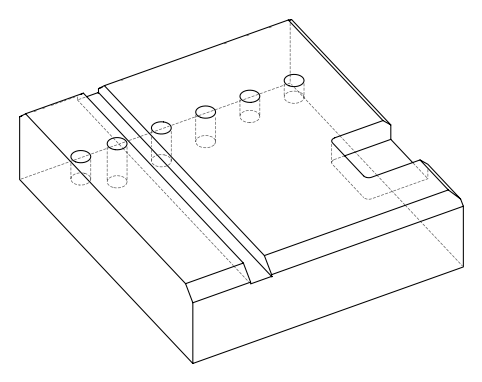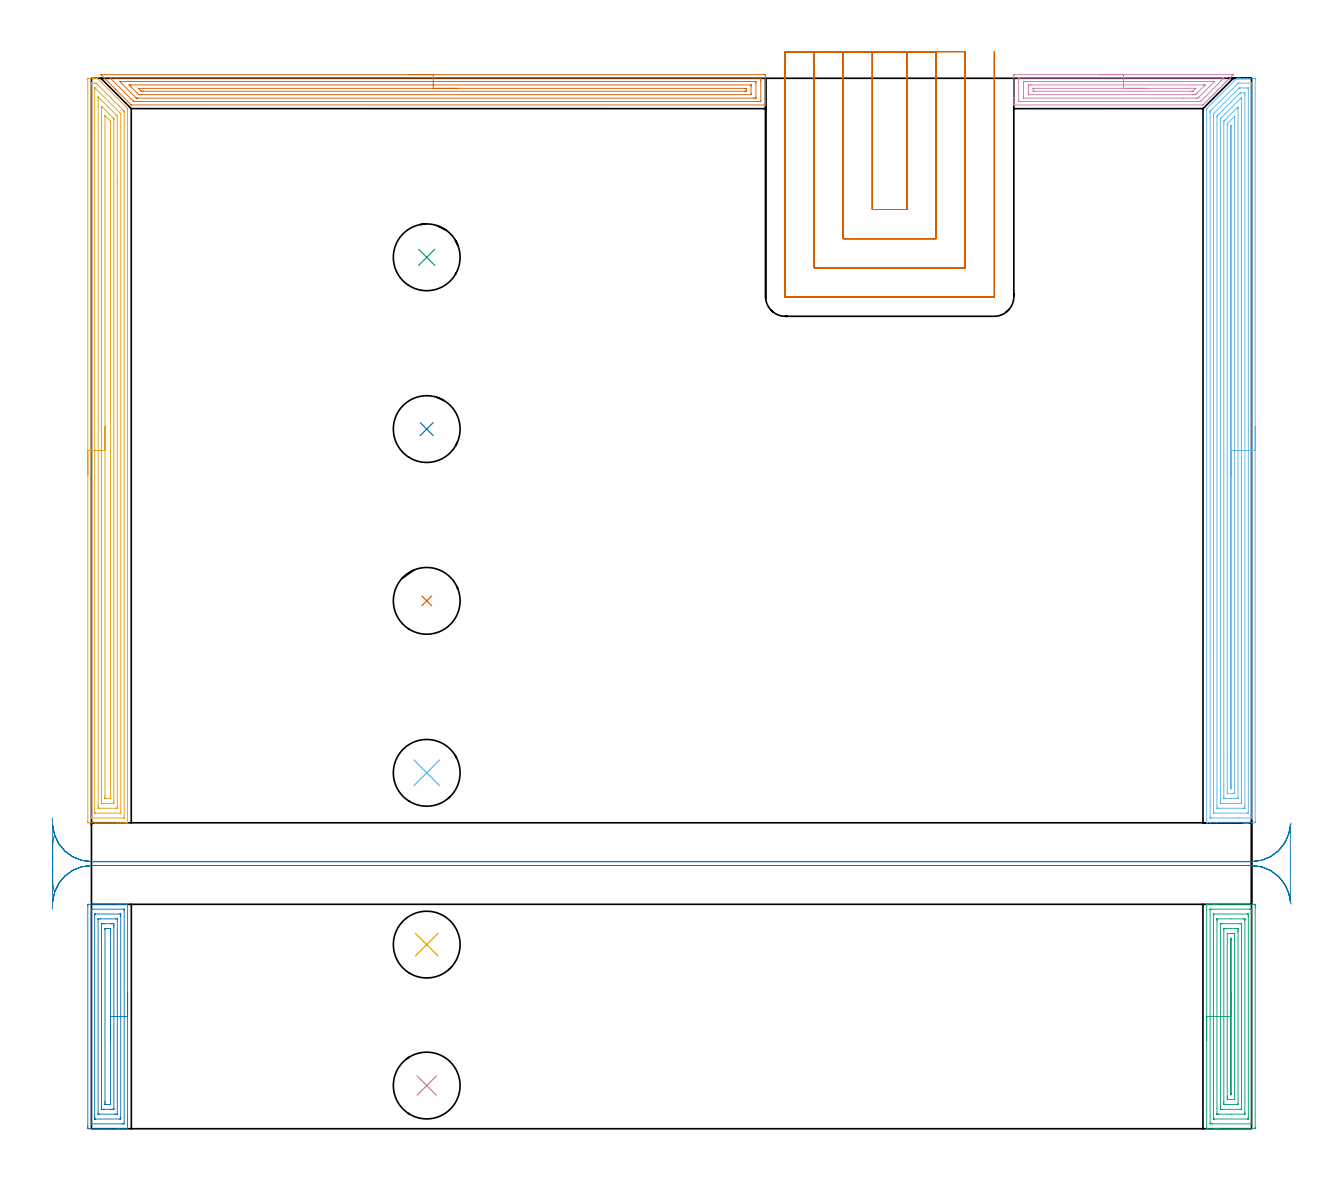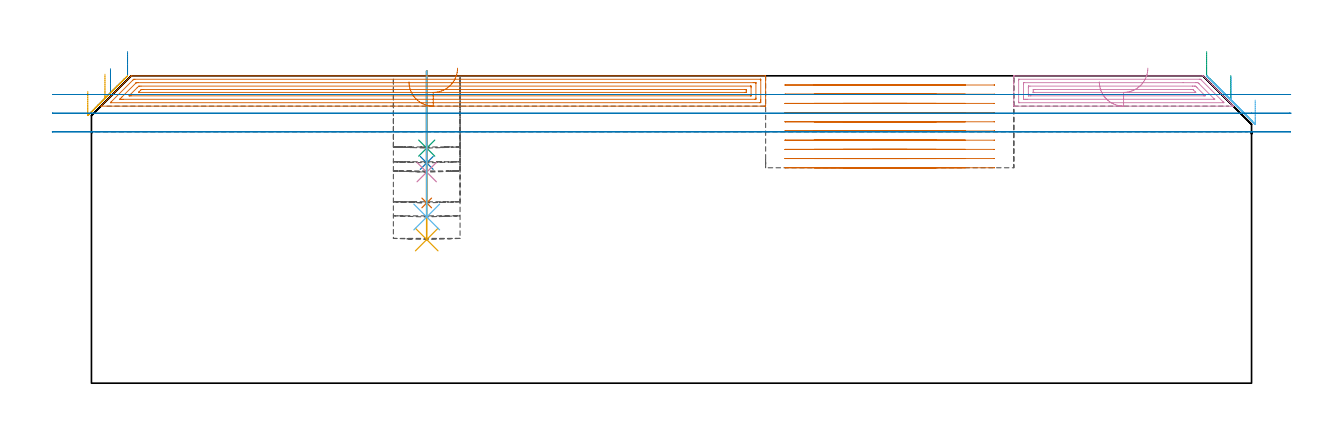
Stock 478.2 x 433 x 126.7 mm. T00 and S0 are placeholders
(PLAN: 14 operations, 3 tool changes, 91.5 min)
(1 INDEXABLE_INSERT_DRILL_BLIND_HOLE_FROM_SOLID | STEP1POCKET | NXT0302_026 | 0.22 min | 30893 mm3)
(2 INDEXABLE_INSERT_DRILL_BLIND_HOLE_FROM_SOLID_1 | STEP1POCKET_1 | NXT0302_026 | 0.15 min | 21109 mm3)
(3 INDEXABLE_INSERT_DRILL_BLIND_HOLE_FROM_SOLID_2 | STEP1POCKET_2 | NXT0302_026 | 0.13 min | 17485 mm3)
(4 INDEXABLE_INSERT_DRILL_BLIND_HOLE_FROM_SOLID_3 | STEP1POCKET_3 | NXT0302_026 | 0.17 min | 23363 mm3)
(5 INDEXABLE_INSERT_DRILL_BLIND_HOLE_FROM_SOLID_4 | STEP1POCKET_4 | NXT0302_026 | 0.28 min | 39855 mm3)
(6 INDEXABLE_INSERT_DRILL_BLIND_HOLE_FROM_SOLID_5 | STEP1POCKET_5 | NXT0302_026 | 0.24 min | 34340 mm3)
(7 AREA_MILL | FG_CHAMFER_SURFACE | UGT0205_001 | 10.94 min | 22203 mm3)
(8 AREA_MILL_1 | FG_CHAMFER_SURFACE_1 | UGT0205_001 | 4.76 min | 13425 mm3)
(9 AREA_MILL_2 | FG_CHAMFER_SURFACE_2 | UGT0205_001 | 6.12 min | 20085 mm3)
(10 AREA_MILL_3 | FG_CHAMFER_SURFACE_3 | UGT0205_001 | 3.6 min | 8017 mm3)
(11 AREA_MILL_4 | FG_CHAMFER_SURFACE_4 | UGT0205_001 | 14.83 min | 41362 mm3)
(12 AREA_MILL_5 | FG_CHAMFER_SURFACE_5 | UGT0205_001 | 19.58 min | 61873 mm3)
(13 MILL_SLOT | SLOT_PARTIAL_RECTANGULAR | NXT0201_012 | Follow Part, ap 4, ae 75% | 23.89 min | 378283 mm3)
(14 MILL_RECTANGULAR_SLOT | SLOT_RECTANGULAR | UGT0201_004 | Follow Part, ap 8, ae 75% | 6.59 min | 366016 mm3)
(TOOL NXT0302_026 | Index. Insert Drill 27.5mm [880-D2750L32-03] | D27.5 PA176 FL83 Z2)
(TOOL UGT0205_001 | Chamfer Mill 20 x 3 x 45 deg. | D20 FL50 Z2)
(TOOL NXT0201_012 | ENDMILL 16mm [2P460-1600-NA 1630] | D16 FL38 Z6)
(TOOL UGT0201_004 | End Mill 32 mm | D32 FL53 Z6)
(OP 1 INDEXABLE_INSERT_DRILL_BLIND_HOLE_FROM_SOLID)
G17 G21 G94 G90
T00 M6
G54
G17 G0 G90 X138.2 Y217.6 S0 M3
G43 Z136.7 H1
G94 G81 G98 Z74.3 F250. R128.7
G80
M5
M2
(OP 2 INDEXABLE_INSERT_DRILL_BLIND_HOLE_FROM_SOLID_1)
G17 G21 G94 G90
T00 M6
G54
G17 G0 G90 X138.2 Y288.4 S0 M3
G43 Z136.7 H1
G94 G81 G98 Z90.8 F250. R128.7
G80
M5
M2
(OP 3 INDEXABLE_INSERT_DRILL_BLIND_HOLE_FROM_SOLID_2)
G17 G21 G94 G90
T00 M6
G54
G17 G0 G90 X138.2 Y359.2 S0 M3
G43 Z136.7 H1
G94 G81 G98 Z96.9 F250. R128.7
G80
M5
M2
(OP 4 INDEXABLE_INSERT_DRILL_BLIND_HOLE_FROM_SOLID_3)
G17 G21 G94 G90
T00 M6
G54
G17 G0 G90 X138.2 Y17.8 S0 M3
G43 Z136.7 H1
G94 G81 G98 Z87. F250. R128.7
G80
M5
M2
(OP 5 INDEXABLE_INSERT_DRILL_BLIND_HOLE_FROM_SOLID_4)
G17 G21 G94 G90
T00 M6
G54
G17 G0 G90 X138.2 Y75.9 S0 M3
G43 Z136.7 H1
G94 G81 G98 Z59.2 F250. R128.7
G80
M5
M2
(OP 6 INDEXABLE_INSERT_DRILL_BLIND_HOLE_FROM_SOLID_5)
G17 G21 G94 G90
T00 M6
G54
G17 G0 G90 X138.2 Y146.7 S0 M3
G43 Z136.7 H1
G94 G81 G98 Z68.5 F250. R128.7
G80
M5
M2
(OP 7 AREA_MILL)
G17 G21 G94 G90
T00 M6
G54
G17 G0 G90 X130.9 Y434.5 S1061 M3
G43 Z136.7 H0
Z124.2
G94 G1 X130.938 Z123.328 F250.
X131.052 Z122.464
X131.241 Z121.612
X131.503 Z120.78
X131.837 Z119.974
X132.24 Z119.2
X132.709 Z118.464
X133.24 Z117.772
X133.829 Z117.129
X134.472 Z116.54
X135.164 Z116.008
X135.9 Z115.54
X136.674 Z115.137
X137.48 Z114.803
X138.312 Z114.541
X139.164 Z114.352
X140.028 Z114.238
X140.9 Z114.2
X277.27
X277.664 Y434.496 Z114.202
X277.89 Y434.492 Z114.206
X277.9 Y434.262 Z114.435
Y425.153 Z123.542
Y423.746 Z124.95
Y423.383 Z125.312
Y422.658 Z126.041
Y422.409 Z126.291
Y422.023 Z126.668
X277.892 Y422.003 Z126.688
X277.717 Y422. Z126.7
X16.602
X16.405 Y422.004 Z126.689
X16.374 Y422.029 Z126.666
X16.239 Y422.159 Z126.537
X9.817 Y428.583 Z120.116
X4.083 Y434.317 Z114.382
X3.962 Y434.444 Z114.255
X3.918 Y434.494 Z114.205
X4.055 Y434.499 Z114.201
X4.083 Y434.5 Z114.2
X140.9
Y433.086 Z115.614
X275.513 Y433.085 Z115.615
X275.888 Y433.079 Z115.621
X275.892 Y432.958 Z115.742
X275.898 Y432.704 Z115.996
X275.9 Y432.232 Z116.468
Y431.817 Z116.883
X275.899 Y423.855 Z124.845
X275.892 Y423.44 Z125.26
X275.889 Y423.42 Z125.28
X275.884 Y423.418 Z125.282
X275.859 Y423.416 Z125.284
X275.805 Y423.415 Z125.285
X275.697 Y423.414 Z125.286
X17.912 Y423.415 Z125.285
X17.483 Y423.421 Z125.279
X17.427 Y423.435 Z125.265
X17.34 Y423.517 Z125.183
X17.21 Y423.643 Z125.057
X17.05 Y423.8 Z124.9
X8.107 Y432.744 Z115.956
X7.89 Y432.967 Z115.733
X7.802 Y433.059 Z115.641
X7.79 Y433.08 Z115.62
X7.824 Y433.081 Z115.619
X7.918 Y433.084 Z115.616
X8.107 Y433.086 Z115.614
X8.138
X140.9
Y431.672 Z117.028
X273.365 Y431.671 Z117.029
X273.693 Y431.669 Z117.031
X273.802 Y431.668 Z117.032
X273.88 Y431.665 Z117.035
X273.89 Y431.552 Z117.148
X273.896 Y431.347 Z117.353
X273.899 Y431.143 Z117.557
Y425.153 Z123.547
X273.898 Y424.95 Z123.75
X273.893 Y424.88 Z123.82
X273.888 Y424.835 Z123.865
X273.856 Y424.834 Z123.866
X273.693 Y424.831 Z123.869
X273.126 Y424.829 Z123.871
X272.799 Y424.828 Z123.872
X19.166 Y424.829 Z123.871
X18.838 Y424.831 Z123.869
X18.511 Y424.835 Z123.865
X18.473 Y424.837 Z123.863
X18.452 Y424.855 Z123.845
X18.406 Y424.896 Z123.804
X18.318 Y424.982 Z123.718
X18.146 Y425.153 Z123.547
X12.578 Y430.721 Z117.979
X11.956 Y431.347 Z117.353
X11.684 Y431.625 Z117.075
X11.658 Y431.665 Z117.035
X11.684 Y431.666 Z117.034
X12.252 Y431.67 Z117.03
X12.578 Y431.671 Z117.029
X13.145 Y431.672 Z117.028
X140.9
Y430.257 Z118.443
X271.774
X271.829 Y430.256 Z118.444
X271.868 Y430.254 Z118.446
X271.885 Y430.251 Z118.449
X271.89 Y430.236 Z118.464
X271.895 Y430.018 Z118.682
X271.9 Y429.582 Z119.118
Y426.927 Z121.773
X271.895 Y426.483 Z122.217
X271.89 Y426.264 Z122.436
X271.883 Y426.249 Z122.451
X271.855 Y426.247 Z122.453
X271.796 Y426.244 Z122.456
X271.697 Y426.243 Z122.457
X20.419
X19.732 Y426.247 Z122.453
X19.518 Y426.25 Z122.45
X18.838 Y426.911 Z121.789
X16.155 Y429.593 Z119.107
X15.739 Y430.016 Z118.684
X15.537 Y430.224 Z118.476
X15.519 Y430.252 Z118.448
X15.546 Y430.254 Z118.446
X15.602 Y430.255 Z118.445
X16.155 Y430.257 Z118.443
X16.362
X140.9
Y428.843 Z119.857
X269.222
X269.874 Y428.836 Z119.864
X269.89 Y428.787 Z119.913
X269.892 Y428.692 Z120.008
X269.899 Y428.022 Z120.678
Y427.808 Z120.892
X269.897 Y427.724 Z120.976
X269.894 Y427.682 Z121.018
X269.891 Y427.667 Z121.033
X269.83 Y427.664 Z121.036
X269.526 Y427.659 Z121.041
X269.374 Y427.657 Z121.043
X21.521
X20.778 Y427.658 Z121.042
X20.627 Y427.661 Z121.039
X20.577 Y427.664 Z121.036
X20.544 Y427.668 Z121.032
X20.515 Y427.694 Z121.006
X20.396 Y427.808 Z120.892
X19.732 Y428.466 Z120.234
X19.507 Y428.692 Z120.008
X19.434 Y428.768 Z119.932
X19.38 Y428.829 Z119.871
X19.374 Y428.837 Z119.863
X19.386 Y428.838 Z119.862
X19.428 Y428.841 Z119.859
X19.58 Y428.843 Z119.857
X19.732
X140.9
X141.772 Z119.895
X142.637 Z120.009
X143.488 Z120.198
X144.32 Z120.46
X145.126 Z120.794
X145.9 Z121.197
X146.636 Z121.665
X147.328 Z122.196
X147.971 Z122.786
X148.56 Z123.429
X149.092 Z124.121
X149.56 Z124.857
X149.963 Z125.631
X150.297 Z126.437
X150.559 Z127.269
X150.748 Z128.12
X150.862 Z128.985
X150.9 Z129.857
G0 Z136.7
M5
M2
(OP 8 AREA_MILL_1)
G17 G21 G94 G90
T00 M6
G54
G17 G0 G90 X14.9 Y56.25 S1061 M3
G43 Z136.7 H0
G94 G1 Y56.212 Z135.828 F250.
Y56.098 Z134.963
Y55.909 Z134.112
Y55.647 Z133.28
Y55.313 Z132.474
Y54.91 Z131.7
Y54.441 Z130.964
Y53.91 Z130.272
Y53.321 Z129.629
Y52.678 Z129.039
Y51.986 Z128.508
Y51.25 Z128.04
Y50.476 Z127.637
Y49.67 Z127.303
Y48.838 Z127.041
Y47.986 Z126.852
Y47.122 Z126.738
Y46.25 Z126.7
Y0.094
X14.897 Y0.01 Z126.689
X14.868 Y0.007 Z126.66
X14.641 Y0. Z126.44
X12.881 Z124.68
X11.611 Z123.408
X11.422 Z123.219
X10.718 Z122.511
X2.858 Z114.654
X-0.889 Z110.907
X-1.126 Z110.67
X-1.428 Y0.002 Z110.369
X-1.491 Y0.006 Z110.305
X-1.497 Y0.538 Z110.303
X-1.5 Y1.145 Z110.3
Y91.962
X-1.496 Y92.246 Z110.302
X-1.491 Y92.49 Z110.305
X-1.241 Y92.5 Z110.555
X10.718 Z122.511
X11.422 Z123.219
X11.611 Z123.408
X14.642 Z126.44
X14.868 Y92.493 Z126.66
X14.897 Y92.49 Z126.689
X14.9 Y92.406 Z126.7
Y46.25
X13.486 Z125.286
X13.485 Y2.313 Z125.285
X13.484 Y2.226 Z125.284
X13.479 Y2.136 Z125.279
X13.469 Y2.01 Z125.269
X13.396 Y2.008 Z125.196
X12.818 Y2.001 Z124.618
X0.004 Z111.804
X-0.041 Y2.002 Z111.759
X-0.068 Y2.006 Z111.732
X-0.078 Y2.009 Z111.722
X-0.08 Y2.047 Z111.72
X-0.085 Y2.224 Z111.715
X-0.086 Y2.313 Z111.714
Y2.402
X-0.085 Y90.187 Z111.715
X-0.084 Y90.274 Z111.716
X-0.079 Y90.364 Z111.721
X-0.069 Y90.49 Z111.731
X0.004 Y90.492 Z111.804
X0.582 Y90.499 Z112.382
X13.396 Y90.5 Z125.196
X13.441 Y90.498 Z125.241
X13.468 Y90.495 Z125.268
X13.478 Y90.492 Z125.278
X13.48 Y90.453 Z125.28
X13.485 Y90.276 Z125.285
X13.486 Y90.187 Z125.286
Y90.098
Y46.25
X12.071 Z123.871
Y4.518
X12.069 Y4.088 Z123.869
X12.067 Y4.032 Z123.867
X12.065 Y4.012 Z123.865
X11.965 Y4.007 Z123.765
X11.788 Y4.001 Z123.588
X11.699 Y4. Z123.499
X1.701 Z113.501
X1.523 Y4.003 Z113.323
X1.405 Y4.007 Z113.205
X1.334 Y4.013 Z113.134
X1.333 Y4.024 Z113.133
X1.331 Y4.088 Z113.131
X1.329 Y4.546 Z113.129
X1.328 Y4.976 Z113.128
X1.329 Y87.982 Z113.129
X1.331 Y88.412 Z113.131
X1.332 Y88.468 Z113.132
X1.334 Y88.488 Z113.134
X1.435 Y88.493 Z113.235
X1.612 Y88.499 Z113.412
X1.701 Y88.5 Z113.501
X11.699 Z123.499
X11.877 Y88.497 Z123.677
X11.995 Y88.493 Z123.795
X12.066 Y88.487 Z123.866
X12.067 Y88.476 Z123.867
X12.069 Y88.412 Z123.869
X12.071 Y87.954 Z123.871
X12.072 Y87.524 Z123.872
X12.071 Y46.25 Z123.871
X10.657 Z122.457
Y6.337
X10.655 Y6.13 Z122.455
X10.652 Y6.028 Z122.452
X10.651 Y6.011 Z122.451
X10.63 Y6.007 Z122.43
X10.578 Y6.002 Z122.378
X9.825 Y6. Z121.625
X9.688 Z121.488
X3.437 Z115.237
X2.798 Y6.006 Z114.598
X2.761 Y6.01 Z114.561
X2.749 Y6.014 Z114.549
X2.748 Y6.03 Z114.548
X2.745 Y6.124 Z114.545
X2.743 Y6.313 Z114.543
Y86.163
X2.745 Y86.37 Z114.545
X2.748 Y86.472 Z114.548
X2.749 Y86.489 Z114.549
X2.77 Y86.493 Z114.57
X2.822 Y86.498 Z114.622
X3.575 Y86.5 Z115.375
X3.712 Z115.512
X9.962 Z121.762
X10.602 Y86.494 Z122.402
X10.639 Y86.49 Z122.439
X10.651 Y86.486 Z122.451
X10.652 Y86.469 Z122.452
X10.655 Y86.376 Z122.455
X10.657 Y86.187 Z122.457
Y46.25
X9.243 Z121.043
Y8.217
X9.241 Y8.114 Z121.041
X9.238 Y8.033 Z121.038
X9.236 Y8.013 Z121.036
X9.228 Y8.01 Z121.028
X9.197 Y8.006 Z120.997
X8.932 Y8.002 Z120.732
X8.569 Y8. Z120.369
X8.039 Z119.839
X5.361 Z117.161
X4.997 Y8.001 Z116.797
X4.468 Y8.006 Z116.268
X4.292 Y8.01 Z116.092
X4.164 Y8.02 Z115.964
X4.161 Y8.217 Z115.961
X4.158 Y8.526 Z115.958
X4.157 Y8.835 Z115.957
Y9.414
Y84.283
X4.159 Y84.386 Z115.959
X4.162 Y84.467 Z115.962
X4.164 Y84.487 Z115.964
X4.172 Y84.49 Z115.972
X4.203 Y84.494 Z116.003
X4.468 Y84.498 Z116.268
X4.831 Y84.5 Z116.631
X5.361 Z117.161
X8.039 Z119.839
X8.403 Y84.499 Z120.203
X8.932 Y84.494 Z120.732
X9.108 Y84.49 Z120.908
X9.236 Y84.48 Z121.036
X9.239 Y84.283 Z121.039
X9.242 Y83.974 Z121.042
X9.243 Y83.665 Z121.043
Y83.086
Y46.25
X7.829 Z119.629
X7.828 Y10.301 Z119.628
X7.827 Y10.132 Z119.627
X7.824 Y10.048 Z119.624
X7.822 Y10.014 Z119.622
X7.753 Y10.01 Z119.553
X7.448 Y10.002 Z119.248
X6.254 Y10.001 Z118.054
X5.66 Y10.004 Z117.46
X5.6 Y10.01 Z117.4
X5.578 Y10.02 Z117.378
X5.575 Y10.088 Z117.375
X5.573 Y10.301 Z117.373
X5.571 Y10.98 Z117.371
Y11.189
X5.572 Y82.198 Z117.372
X5.573 Y82.368 Z117.373
X5.576 Y82.452 Z117.376
X5.577 Y82.486 Z117.377
X5.647 Y82.49 Z117.447
X5.952 Y82.498 Z117.752
X7.146 Y82.499 Z118.946
X7.74 Y82.496 Z119.54
X7.8 Y82.49 Z119.6
X7.822 Y82.48 Z119.622
X7.825 Y82.412 Z119.625
X7.827 Y82.198 Z119.627
X7.829 Y81.52 Z119.629
Y81.311
Y46.25
Y45.378 Z119.667
Y44.513 Z119.781
Y43.662 Z119.97
Y42.83 Z120.232
Y42.024 Z120.566
Y41.25 Z120.969
Y40.514 Z121.437
Y39.822 Z121.968
Y39.179 Z122.558
Y38.59 Z123.201
Y38.058 Z123.893
Y37.59 Z124.629
Y37.187 Z125.403
Y36.853 Z126.209
Y36.591 Z127.041
Y36.402 Z127.892
Y36.288 Z128.757
Y36.25 Z129.629
G0 Z136.7
M5
M2
(OP 9 AREA_MILL_2)
G17 G21 G94 G90
T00 M6
G54
G17 G0 G90 X459.7 Y36.25 S1061 M3
G43 Z136.7 H0
G94 G1 Y36.288 Z135.828 F250.
Y36.402 Z134.964
Y36.591 Z134.112
Y36.853 Z133.28
Y37.187 Z132.474
Y37.59 Z131.7
Y38.058 Z130.964
Y38.59 Z130.272
Y39.179 Z129.629
Y39.822 Z129.04
Y40.514 Z128.508
Y41.25 Z128.04
Y42.024 Z127.637
Y42.83 Z127.303
Y43.662 Z127.041
Y44.513 Z126.852
Y45.378 Z126.738
Y46.25 Z126.7
Y92.406
X459.703 Y92.49 Z126.689
X459.734 Y92.493 Z126.659
X459.962 Y92.5 Z126.436
X461.728 Z124.671
X462.999 Z123.398
X463.188 Z123.209
X463.893 Z122.501
X473.274 Z113.123
X479.081 Y92.499 Z107.315
X479.62 Y92.498 Z106.777
X479.691 Y92.494 Z106.705
X479.697 Y91.962 Z106.703
X479.7 Y91.347 Z106.7
Y0.538
X479.696 Y0.262 Z106.702
X479.691 Y0.01 Z106.705
X479.433 Y0. Z106.963
X464.434 Z121.96
X463.893 Z122.501
X463.188 Z123.209
X462.999 Z123.398
X459.962 Z126.436
X459.747 Y0.001 Z126.645
X459.736 Y0.002 Z126.657
X459.703 Y0.01 Z126.689
X459.7 Y0.094 Z126.7
Y46.25
X461.114 Z125.286
Y90.284
X461.116 Y90.382 Z125.284
X461.118 Y90.447 Z125.282
X461.121 Y90.49 Z125.279
X461.135 Y90.492 Z125.265
X461.212 Y90.495 Z125.188
X461.791 Y90.5 Z124.609
X477.294 Y90.499 Z109.106
X477.876 Y90.497 Z108.524
X478.188 Y90.49 Z108.212
X478.279 Y90.471 Z108.121
X478.283 Y90.285 Z108.117
X478.285 Y90.187 Z108.115
X478.286 Y2.216 Z108.114
X478.284 Y2.118 Z108.116
X478.282 Y2.053 Z108.118
X478.279 Y2.01 Z108.121
X478.265 Y2.008 Z108.135
X478.188 Y2.005 Z108.212
X477.609 Y2. Z108.791
X462.106 Y2.001 Z124.294
X461.524 Y2.003 Z124.876
X461.212 Y2.01 Z125.188
X461.121 Y2.029 Z125.279
X461.117 Y2.215 Z125.283
X461.115 Y2.313 Z125.285
X461.114 Y46.25 Z125.286
X462.528 Z123.872
X462.529 Y87.992 Z123.871
X462.531 Y88.412 Z123.869
X462.533 Y88.469 Z123.867
X462.534 Y88.49 Z123.866
X462.644 Y88.494 Z123.756
X462.822 Y88.499 Z123.578
X476.489 Y88.5 Z109.911
X476.667 Y88.498 Z109.733
X476.785 Y88.494 Z109.615
X476.866 Y88.489 Z109.534
X476.867 Y88.477 Z109.533
X476.869 Y88.412 Z109.531
X476.871 Y87.944 Z109.529
X476.872 Y87.524 Z109.528
X476.871 Y4.508 Z109.529
X476.869 Y4.088 Z109.531
X476.867 Y4.031 Z109.533
X476.866 Y4.01 Z109.534
X476.755 Y4.006 Z109.645
X476.578 Y4.001 Z109.822
X462.911 Y4. Z123.489
X462.733 Y4.002 Z123.667
X462.615 Y4.006 Z123.785
X462.534 Y4.011 Z123.866
X462.533 Y4.023 Z123.867
X462.531 Y4.088 Z123.869
X462.529 Y4.556 Z123.871
X462.528 Y4.976 Z123.872
Y46.25
X463.943 Z122.457
Y85.749
X463.944 Y86.168 Z122.456
X463.947 Y86.377 Z122.453
X463.95 Y86.479 Z122.45
X463.956 Y86.491 Z122.444
X463.98 Y86.494 Z122.42
X464.032 Y86.498 Z122.368
X469.769 Y86.5 Z116.631
X474.751 Z111.649
X475.394 Y86.496 Z111.006
X475.431 Y86.494 Z110.969
X475.448 Y86.49 Z110.952
X475.45 Y86.477 Z110.95
X475.454 Y86.382 Z110.946
X475.456 Y86.187 Z110.944
X475.457 Y85.799 Z110.943
Y6.751
X475.456 Y6.332 Z110.944
X475.453 Y6.123 Z110.947
X475.45 Y6.021 Z110.95
X475.444 Y6.009 Z110.956
X475.42 Y6.006 Z110.98
X475.368 Y6.002 Z111.032
X469.631 Y6. Z116.769
X464.649 Z121.751
X464.006 Y6.004 Z122.394
X463.969 Y6.006 Z122.431
X463.952 Y6.01 Z122.448
X463.95 Y6.023 Z122.45
X463.946 Y6.118 Z122.454
X463.944 Y6.313 Z122.456
X463.943 Y8.526 Z122.457
Y46.25
X465.357 Z121.043
X465.358 Y84.294 Z121.042
X465.36 Y84.401 Z121.04
X465.364 Y84.478 Z121.037
X465.415 Y84.49 Z120.985
X465.68 Y84.496 Z120.72
X466.044 Y84.5 Z120.356
X473.191 Z113.209
X473.72 Y84.499 Z112.68
X473.897 Y84.495 Z112.503
X474.031 Y84.49 Z112.369
X474.037 Y84.294 Z112.363
X474.042 Y83.974 Z112.358
X474.043 Y83.653 Z112.357
Y83.086
X474.042 Y8.206 Z112.358
X474.04 Y8.099 Z112.36
X474.037 Y8.022 Z112.363
X473.985 Y8.01 Z112.415
X473.72 Y8.004 Z112.68
X473.356 Y8. Z113.044
X466.209 Z120.191
X465.68 Y8.001 Z120.72
X465.503 Y8.005 Z120.897
X465.369 Y8.01 Z121.031
X465.363 Y8.206 Z121.037
X465.358 Y8.526 Z121.042
X465.357 Y8.847 Z121.043
Y9.414
Y46.25
X466.771 Z119.629
X466.772 Y82.198 Z119.628
X466.774 Y82.371 Z119.626
X466.777 Y82.457 Z119.623
X466.779 Y82.49 Z119.621
X466.86 Y82.493 Z119.54
X467.164 Y82.499 Z119.236
X471.934 Z114.466
X472.527 Y82.496 Z113.873
X472.596 Y82.49 Z113.804
X472.622 Y82.481 Z113.778
X472.625 Y82.399 Z113.775
X472.627 Y82.198 Z113.773
X472.629 Y81.508 Z113.771
Y81.311
X472.628 Y10.301 Z113.772
X472.626 Y10.129 Z113.774
X472.623 Y10.043 Z113.777
X472.621 Y10.01 Z113.779
X472.54 Y10.007 Z113.86
X472.236 Y10.001 Z114.164
X467.466 Z118.934
X466.873 Y10.004 Z119.527
X466.804 Y10.01 Z119.596
X466.778 Y10.019 Z119.622
X466.775 Y10.101 Z119.625
X466.773 Y10.301 Z119.627
X466.771 Y10.992 Z119.629
Y11.189
Y46.25
X468.185 Z118.215
X468.186 Y80.423 Z118.214
X468.187 Y80.466 Z118.213
X468.189 Y80.487 Z118.211
X468.191 Y80.49 Z118.209
X468.206 Y80.494 Z118.194
X468.283 Y80.499 Z118.117
X470.964 Z115.436
X471.04 Y80.496 Z115.36
X471.117 Y80.49 Z115.283
X471.208 Y80.472 Z115.192
X471.21 Y80.423 Z115.19
X471.213 Y80.252 Z115.188
X471.215 Y79.536 Z115.185
Y79.362
X471.214 Y12.077 Z115.186
X471.213 Y12.033 Z115.187
X471.211 Y12.013 Z115.189
X471.209 Y12.01 Z115.191
X471.194 Y12.006 Z115.206
X471.116 Y12.001 Z115.284
X468.436 Z117.964
X468.36 Y12.004 Z118.04
X468.283 Y12.01 Z118.117
X468.192 Y12.028 Z118.208
X468.19 Y12.077 Z118.21
X468.187 Y12.248 Z118.213
X468.185 Y12.964 Z118.215
Y13.138
Y46.25
X469.6 Z116.801
Y77.96 Z116.8
X469.601 Y78.303 Z116.799
X469.603 Y78.404 Z116.797
X469.606 Y78.468 Z116.794
X469.612 Y78.491 Z116.788
X469.626 Y78.493 Z116.774
X469.7 Y78.495 Z116.7
X469.774 Y78.493 Z116.626
X469.788 Y78.491 Z116.612
X469.794 Y78.468 Z116.606
X469.797 Y78.404 Z116.603
X469.799 Y78.304 Z116.601
X469.8 Y78.105 Z116.6
Y77.76
Y14.54
X469.799 Y14.197 Z116.601
X469.797 Y14.096 Z116.603
X469.794 Y14.032 Z116.606
X469.788 Y14.009 Z116.612
X469.774 Y14.007 Z116.626
X469.7 Y14.005 Z116.7
X469.626 Y14.007 Z116.774
X469.612 Y14.009 Z116.788
X469.606 Y14.032 Z116.794
X469.603 Y14.096 Z116.797
X469.601 Y14.196 Z116.799
X469.6 Y14.395 Z116.8
Y14.74
Y46.25 Z116.801
Y47.122 Z116.839
Y47.986 Z116.952
Y48.838 Z117.141
Y49.67 Z117.404
Y50.476 Z117.737
Y51.25 Z118.14
Y51.986 Z118.609
Y52.678 Z119.14
Y53.321 Z119.729
Y53.91 Z120.373
Y54.441 Z121.065
Y54.91 Z121.8
Y55.313 Z122.574
Y55.647 Z123.38
Y55.909 Z124.212
Y56.098 Z125.064
Y56.212 Z125.929
Y56.25 Z126.8
G0 Z136.7
M5
M2
(OP 10 AREA_MILL_3)
G17 G21 G94 G90
T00 M6
G54
G17 G0 G90 X415.45 Y434.5 S1061 M3
G43 Z136.7 H0
Z124.2
G94 G1 X415.488 Z123.328 F250.
X415.602 Z122.463
X415.791 Z121.612
X416.053 Z120.78
X416.387 Z119.974
X416.79 Z119.2
X417.258 Z118.464
X417.789 Z117.772
X418.379 Z117.129
X419.022 Z116.54
X419.714 Z116.008
X420.45 Z115.54
X421.224 Z115.137
X422.03 Z114.803
X422.862 Z114.541
X423.713 Z114.352
X424.578 Z114.238
X425.45 Z114.2
X470.425
X470.685 Y434.496 Z114.203
Y434.495 Z114.204
Y434.485 Z114.215
X470.203 Y434.001 Z114.695
X469.663 Y433.463 Z115.237
X469.318 Y433.117 Z115.58
X468.801 Y432.601 Z116.098
X468.433 Y432.232 Z116.464
X467.94 Y431.74 Z116.96
X467.549 Y431.347 Z117.349
X467.078 Y430.878 Z117.822
X466.664 Y430.462 Z118.234
X466.518 Y430.318 Z118.381
X466.223 Y430.023 Z118.677
X465.779 Y429.577 Z119.119
X465.314 Y429.114 Z119.586
X464.894 Y428.692 Z120.004
X464.404 Y428.204 Z120.495
X464.009 Y427.808 Z120.889
X463.495 Y427.295 Z121.404
X463.124 Y426.923 Z121.774
X462.947 Y426.747 Z121.952
X462.77 Y426.57 Z122.13
X462.239 Y426.038 Z122.66
X462.054 Y425.854 Z122.845
X461.908 Y425.708 Z122.992
X461.797 Y425.596 Z123.102
X461.757 Y425.556 Z123.142
X461.046 Y424.846 Z123.854
X460.912 Y424.711 Z123.986
X460.864 Y424.663 Z124.035
X460.184 Y423.984 Z124.716
X460.027 Y423.826 Z124.871
X459.971 Y423.77 Z124.928
X459.322 Y423.122 Z125.578
X459.143 Y422.941 Z125.755
X458.468 Y422.268 Z126.432
X458.219 Y422.023 Z126.671
X458.195 Y422.003 Z126.689
X458.037 Y422. Z126.7
X380.364
X380.208 Y422.002 Z126.688
X380.2 Y422.021 Z126.67
Y422.366 Z126.333
Y422.734 Z125.965
Y423.383 Z125.311
Y424.593 Z124.104
Y425.153 Z123.541
X380.201 Y433.397 Z115.3
X380.205 Y434.001 Z114.696
X380.209 Y434.492 Z114.206
X380.313 Y434.494 Z114.203
X380.81 Y434.5 Z114.2
X425.45
Y433.086 Z115.614
X466.518 Y433.085 Z115.615
X466.551 Y433.084 Z115.616
X466.808 Y433.069 Z115.631
X466.78 Y433.038 Z115.662
X466.692 Y432.944 Z115.756
X466.607 Y432.858 Z115.842
X466.518 Y432.768 Z115.932
X457.361 Y423.611 Z125.089
X457.265 Y423.517 Z125.183
X457.204 Y423.461 Z125.239
X457.17 Y423.432 Z125.268
X457.127 Y423.421 Z125.279
X456.698 Y423.415 Z125.285
X456.666 Y423.414 Z125.286
X382.374 Y423.415 Z125.285
X382.279 Y423.416 Z125.284
X382.232 Y423.418 Z125.282
X382.215 Y423.421 Z125.279
X382.21 Y423.431 Z125.269
X382.206 Y423.538 Z125.162
X382.201 Y423.775 Z124.925
Y432.623 Z116.077
X382.206 Y433.016 Z115.684
X382.21 Y433.067 Z115.633
X382.214 Y433.08 Z115.62
X382.22 Y433.082 Z115.618
X382.273 Y433.084 Z115.616
X382.38 Y433.085 Z115.615
X382.596 Y433.086 Z115.614
X425.45
Y431.672 Z117.028
X462.62 Y431.671 Z117.029
X462.741 Y431.669 Z117.031
X462.947 Y431.664 Z117.036
X462.953 Y431.661 Z117.039
X462.952 Y431.657 Z117.043
X462.947 Y431.647 Z117.053
X456.575 Y425.275 Z123.425
X456.451 Y425.153 Z123.547
X456.125 Y424.836 Z123.864
X455.805 Y424.833 Z123.867
X455.239 Y424.829 Z123.871
X449.995 Y424.828 Z123.872
X384.381 Y424.829 Z123.871
X384.272 Y424.83 Z123.87
X384.234 Y424.833 Z123.867
X384.218 Y424.834 Z123.866
X384.21 Y424.855 Z123.845
X384.205 Y424.973 Z123.727
X384.202 Y425.153 Z123.547
X384.2 Y425.333 Z123.367
Y430.642 Z118.058
X384.205 Y431.347 Z117.353
X384.209 Y431.518 Z117.182
X384.227 Y431.665 Z117.035
X384.381 Y431.666 Z117.034
X384.948 Y431.671 Z117.029
X385.274
X385.839 Y431.672 Z117.028
X425.45
Y430.257 Z118.443
X458.483
X458.691 Y430.256 Z118.444
X458.991 Y430.252 Z118.448
X459.083 Y430.251 Z118.449
X459.034 Y430.194 Z118.506
X458.963 Y430.115 Z118.585
X458.9 Y430.05 Z118.65
X455.774 Y426.923 Z121.777
X455.342 Y426.497 Z122.203
X455.193 Y426.354 Z122.346
X455.079 Y426.25 Z122.45
X454.912 Y426.247 Z122.453
X454.704 Y426.244 Z122.456
X454.019 Y426.243 Z122.457
X453.813
X386.853
X386.306 Y426.245 Z122.455
X386.249 Y426.247 Z122.453
X386.215 Y426.249 Z122.451
X386.21 Y426.288 Z122.412
X386.206 Y426.488 Z122.212
X386.2 Y426.89 Z121.81
Y429.544 Z119.156
Y429.577 Z119.123
X386.206 Y430.003 Z118.697
X386.21 Y430.215 Z118.485
X386.223 Y430.251 Z118.449
X386.276 Y430.253 Z118.447
X386.376 Y430.255 Z118.445
X387.06 Y430.257 Z118.443
X387.266
X425.45
Y428.843 Z119.857
X454.912
X455.064 Y428.841 Z119.859
X455.165 Y428.839 Z119.861
X455.225 Y428.835 Z119.865
X455.179 Y428.785 Z119.915
X455.093 Y428.692 Z120.008
X454.209 Y427.808 Z120.892
X454.113 Y427.714 Z120.986
X454.079 Y427.684 Z121.016
X454.052 Y427.664 Z121.036
X454.019 Y427.663 Z121.037
X453.278 Y427.657 Z121.043
X453.126
X388.845
X388.693 Y427.658 Z121.042
X388.389 Y427.663 Z121.037
X388.21 Y427.667 Z121.033
X388.206 Y427.716 Z120.984
X388.203 Y427.808 Z120.892
X388.2 Y428.772 Z119.928
X388.202 Y428.812 Z119.888
X388.205 Y428.831 Z119.869
X388.208 Y428.835 Z119.865
X388.237 Y428.838 Z119.862
X388.541 Y428.842 Z119.858
X425.45 Y428.843 Z119.857
X426.321 Z119.895
X427.186 Z120.009
X428.038 Z120.198
X428.87 Z120.46
X429.676 Z120.794
X430.45 Z121.197
X431.186 Z121.665
X431.878 Z122.196
X432.521 Z122.786
X433.11 Z123.429
X433.641 Z124.121
X434.11 Z124.857
X434.513 Z125.631
X434.847 Z126.437
X435.109 Z127.269
X435.298 Z128.12
X435.412 Z128.985
X435.45 Z129.857
G0 Z136.7
M5
M2
(OP 11 AREA_MILL_4)
G17 G21 G94 G90
T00 M6
G54
G17 G0 G90 X-1.5 Y269.55 S1061 M3
G43 Z136.7 H0
Z120.3
G94 G1 Y269.588 Z119.428 F250.
Y269.702 Z118.564
Y269.891 Z117.712
Y270.153 Z116.88
Y270.487 Z116.074
Y270.89 Z115.3
Y271.358 Z114.564
Y271.89 Z113.872
Y272.479 Z113.229
Y273.122 Z112.64
Y273.814 Z112.109
Y274.55 Z111.64
Y275.324 Z111.237
Y276.13 Z110.903
Y276.962 Z110.641
Y277.814 Z110.452
Y278.678 Z110.338
Y279.55 Z110.3
X-1.499 Y432.377 Z110.301
X-1.493 Y432.981 Z110.303
X-1.491 Y432.993 Z110.305
X-0.889 Y433. Z110.906
X0.544 Z112.34
X0.897 Z112.692
X1.602 Z113.401
X2.236 Z114.035
X2.332 Y432.999 Z114.13
X2.4 Y432.99 Z114.196
X2.472 Y432.929 Z114.27
X14.757 Y420.644 Z126.554
X14.9 Y420.495 Z126.685
Y419.864 Z126.7
Y126.276
X14.897 Y126.11 Z126.688
X14.838 Y126.107 Z126.629
X14.418 Y126.1 Z126.217
X14.101 Z125.901
X13.396 Z125.191
X12.151 Z123.948
X10.718 Z122.513
X-1.16 Z110.638
X-1.492 Y126.11 Z110.306
X-1.499 Y126.44 Z110.299
Y126.454
X-1.5 Y279.55 Z110.3
X-0.086 Z111.714
Y430.679
X-0.085 Y430.768 Z111.715
X-0.081 Y430.947 Z111.719
X-0.079 Y430.991 Z111.721
X-0.072 Y430.993 Z111.728
X-0.047 Y430.997 Z111.753
X0.004 Y430.999 Z111.804
X1.38 Z113.18
X1.789 Y430.993 Z113.589
X1.925 Y430.99 Z113.725
X1.965 Y430.973 Z113.765
X2.001 Y430.942 Z113.801
X2.074 Y430.873 Z113.874
X2.361 Y430.589 Z114.161
X13.085 Y419.865 Z124.885
X13.396 Y419.548 Z125.196
X13.464 Y419.474 Z125.264
X13.479 Y419.451 Z125.279
X13.482 Y419.359 Z125.282
X13.484 Y419.24 Z125.284
X13.486 Y419.06 Z125.286
Y418.971
Y128.421
X13.485 Y128.332 Z125.285
X13.481 Y128.153 Z125.281
X13.479 Y128.109 Z125.279
X13.472 Y128.107 Z125.272
X13.447 Y128.103 Z125.247
X13.396 Y128.101 Z125.196
X0.414 Y128.1 Z112.214
X0.004 Y128.104 Z111.804
X-0.054 Y128.107 Z111.746
X-0.068 Y128.109 Z111.732
X-0.079 Y128.126 Z111.721
X-0.082 Y128.242 Z111.718
X-0.085 Y128.421 Z111.715
X-0.086 Y279.55 Z111.714
X1.328 Z113.128
X1.329 Y428.369 Z113.129
X1.332 Y428.802 Z113.132
X1.335 Y428.935 Z113.135
X1.338 Y428.99 Z113.138
X1.377 Y428.993 Z113.177
X1.438 Y428.994 Z113.238
X1.478 Y428.99 Z113.278
X1.509 Y428.98 Z113.309
X1.546 Y428.946 Z113.346
X1.698 Y428.802 Z113.498
X11.611 Y418.889 Z123.411
X12.013 Y418.477 Z123.813
X12.061 Y418.428 Z123.861
X12.065 Y418.353 Z123.865
X12.069 Y418.231 Z123.869
X12.071 Y418.077 Z123.871
X12.072 Y412.715 Z123.872
X12.071 Y130.731 Z123.871
X12.07 Y130.298 Z123.87
X12.067 Y130.183 Z123.867
X12.065 Y130.128 Z123.865
X12.058 Y130.11 Z123.858
X12.006 Y130.107 Z123.806
X11.807 Y130.101 Z123.607
X1.591 Z113.391
X1.46 Y130.103 Z113.26
X1.355 Y130.109 Z113.155
X1.334 Y130.113 Z113.134
X1.332 Y130.119 Z113.132
X1.33 Y130.144 Z113.13
X1.329 Y130.298 Z113.129
X1.328 Y279.55 Z113.128
X2.743 Z114.543
Y424.333
X2.746 Y425.163 Z114.546
X2.75 Y425.227 Z114.55
X2.755 Y425.287 Z114.555
X2.771 Y425.277 Z114.571
X2.778 Y425.272 Z114.578
X2.824 Y425.227 Z114.624
X10.123 Y417.927 Z121.923
X10.422 Y417.623 Z122.222
X10.62 Y417.419 Z122.42
X10.651 Y417.37 Z122.451
X10.652 Y417.347 Z122.452
X10.656 Y417.245 Z122.456
X10.657 Y389.874 Z122.457
Y132.979
X10.651 Y132.152 Z122.451
X10.643 Y132.11 Z122.443
X10.593 Y132.107 Z122.393
X10.484 Y132.103 Z122.284
X10.264 Y132.101 Z122.064
X9.825 Y132.1 Z121.625
X3.129 Y132.101 Z114.929
X2.914 Y132.103 Z114.714
X2.806 Y132.107 Z114.606
X2.757 Y132.11 Z114.557
X2.75 Y132.142 Z114.55
X2.743 Y132.918 Z114.543
Y132.979
Y279.55
X4.157 Z115.957
Y421.069
X4.159 Y421.381 Z115.959
X4.161 Y421.421 Z115.961
X4.162 Y421.427 Z115.962
X4.174 Y421.419 Z115.974
X4.242 Y421.357 Z116.042
X4.343 Y421.259 Z116.143
X4.468 Y421.134 Z116.268
X8.932 Y416.669 Z120.732
X9.121 Y416.477 Z120.921
X9.214 Y416.379 Z121.014
X9.234 Y416.355 Z121.034
X9.238 Y416.333 Z121.038
X9.24 Y416.29 Z121.04
X9.242 Y415.979 Z121.042
X9.243 Y134.767 Z121.043
X9.242 Y134.457 Z121.042
X9.237 Y134.145 Z121.037
X9.236 Y134.111 Z121.036
X9.222 Y134.108 Z121.022
X9.182 Y134.104 Z120.982
X9.099 Y134.101 Z120.899
X5.134 Y134.1 Z116.934
X4.468 Y134.102 Z116.268
X4.238 Y134.104 Z116.038
X4.175 Y134.11 Z115.975
X4.164 Y134.128 Z115.964
X4.161 Y134.18 Z115.961
X4.158 Y134.767 Z115.958
X4.157 Y135.078 Z115.957
Y279.55
X5.571 Z117.371
Y417.401
X5.572 Y417.509 Z117.372
X5.574 Y417.563 Z117.374
X5.576 Y417.566 Z117.376
X5.579 Y417.567 Z117.379
X5.601 Y417.547 Z117.401
X5.969 Y417.183 Z117.769
X7.146 Y416.004 Z118.946
X7.745 Y415.396 Z119.545
X7.822 Y415.306 Z119.622
X7.824 Y415.225 Z119.624
X7.827 Y415.054 Z119.627
X7.829 Y414.713 Z119.629
Y414.502
X7.828 Y136.554 Z119.628
X7.826 Y136.213 Z119.626
X7.824 Y136.129 Z119.624
X7.823 Y136.114 Z119.623
X7.805 Y136.11 Z119.605
X7.751 Y136.105 Z119.551
X7.599 Y136.101 Z119.399
X5.813 Y136.102 Z117.613
X5.621 Y136.108 Z117.421
X5.58 Y136.11 Z117.38
X5.577 Y136.18 Z117.377
X5.573 Y136.342 Z117.373
X5.572 Y136.554 Z117.372
X5.571 Y137.237 Z117.371
Y279.55
Y280.422 Z117.409
Y281.286 Z117.523
Y282.138 Z117.712
Y282.97 Z117.974
Y283.776 Z118.308
Y284.55 Z118.711
Y285.286 Z119.18
Y285.978 Z119.711
Y286.621 Z120.3
Y287.21 Z120.943
Y287.742 Z121.635
Y288.21 Z122.371
Y288.613 Z123.145
Y288.947 Z123.951
Y289.209 Z124.783
Y289.398 Z125.635
Y289.512 Z126.5
Y289.55 Z127.371
G0 Z136.7
M5
M2
(OP 12 AREA_MILL_5)
G17 G21 G94 G90
T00 M6
G54
G17 G0 G90 X479.7 Y289.55 S1061 M3
G43 Z136.7 H0
Z116.7
G94 G1 Y289.512 Z115.828 F250.
Y289.398 Z114.964
Y289.209 Z114.112
Y288.947 Z113.28
Y288.613 Z112.474
Y288.21 Z111.7
Y287.742 Z110.964
Y287.211 Z110.272
Y286.621 Z109.629
Y285.978 Z109.04
Y285.286 Z108.509
Y284.55 Z108.04
Y283.776 Z107.637
Y282.97 Z107.303
Y282.138 Z107.041
Y281.287 Z106.852
Y280.422 Z106.738
Y279.55 Z106.7
Y126.723
X479.697 Y126.446 Z106.702
X479.692 Y126.11 Z106.706
X479.351 Y126.1 Z107.046
X463.622 Z122.773
X461.212 Z125.183
X460.189 Z126.211
X459.767 Y126.102 Z126.624
X459.746 Y126.103 Z126.645
X459.703 Y126.11 Z126.688
X459.7 Y126.276 Z126.7
Y419.865
Y420.495 Z126.685
X459.852 Y420.653 Z126.546
X472.053 Y432.853 Z114.345
X472.109 Y432.912 Z114.285
X472.198 Y432.99 Z114.193
X472.283 Y432.998 Z114.109
X472.733 Y433. Z113.667
X473.015 Z113.385
X473.72 Z112.675
X474.966 Z111.431
X476.401 Z109.995
X479.081 Y432.999 Z107.316
X479.693 Y432.995 Z106.704
X479.695 Y432.991 Z106.702
X479.699 Y432.377 Z106.701
X479.7 Y279.55 Z106.7
X478.286 Z108.114
X478.285 Y128.413 Z108.115
X478.284 Y128.314 Z108.116
X478.279 Y128.126 Z108.121
X478.187 Y128.11 Z108.213
X477.703 Y128.102 Z108.697
X473.014 Y128.1 Z113.386
X461.623 Z124.777
X461.212 Y128.102 Z125.188
X461.154 Y128.105 Z125.246
X461.124 Y128.109 Z125.276
X461.12 Y128.216 Z125.28
X461.115 Y128.412 Z125.285
X461.114 Y133.146 Z125.286
Y419.069
X461.115 Y419.167 Z125.285
X461.121 Y419.363 Z125.279
X461.126 Y419.465 Z125.274
X461.149 Y419.493 Z125.251
X461.212 Y419.561 Z125.188
X472.24 Y430.589 Z114.16
X472.536 Y430.88 Z113.864
X472.633 Y430.971 Z113.767
X472.827 Y430.99 Z113.573
X473.311 Y430.999 Z113.089
X477.777 Y431. Z108.623
X478.187 Y430.998 Z108.213
X478.246 Y430.995 Z108.154
X478.275 Y430.991 Z108.125
X478.28 Y430.884 Z108.12
X478.285 Y430.688 Z108.115
X478.286 Y425.774 Z108.114
Y279.55
X476.872 Z109.528
X476.871 Y130.298 Z109.529
X476.87 Y130.18 Z109.53
X476.867 Y130.123 Z109.533
X476.866 Y130.115 Z109.534
X476.852 Y130.11 Z109.548
X476.797 Y130.106 Z109.603
X476.598 Y130.101 Z109.802
X462.801 Z123.599
X462.669 Y130.102 Z123.731
X462.564 Y130.107 Z123.836
X462.535 Y130.11 Z123.865
X462.533 Y130.116 Z123.867
X462.531 Y130.141 Z123.869
X462.529 Y130.298 Z123.871
X462.528 Y198.221 Z123.872
X462.529 Y417.654 Z123.871
X462.531 Y418.077 Z123.869
X462.534 Y418.312 Z123.866
X462.536 Y418.425 Z123.864
X463.035 Y418.936 Z123.365
X472.902 Y428.802 Z113.498
X473.068 Y428.959 Z113.332
X473.098 Y428.987 Z113.302
X473.192 Y428.992 Z113.208
X473.324 Y428.997 Z113.076
X473.523 Y429. Z112.877
X476.599 Z109.801
X476.731 Y428.998 Z109.669
X476.836 Y428.993 Z109.564
X476.865 Y428.99 Z109.535
X476.867 Y428.984 Z109.533
X476.869 Y428.959 Z109.531
X476.871 Y428.802 Z109.529
X476.872 Y279.55 Z109.528
X475.457 Z110.943
Y132.979
X475.452 Y132.141 Z110.948
X475.451 Y132.116 Z110.949
X475.436 Y132.11 Z110.964
X475.383 Y132.106 Z111.017
X475.273 Y132.102 Z111.127
X475.053 Y132.101 Z111.347
X474.614 Y132.1 Z111.786
X464.34 Z122.06
X464.124 Y132.102 Z122.276
X464.016 Y132.105 Z122.384
X463.964 Y132.11 Z122.436
X463.949 Y132.115 Z122.451
X463.943 Y132.979 Z122.457
Y417.133
X463.944 Y417.183 Z122.456
X463.95 Y417.389 Z122.45
X464.086 Y417.53 Z122.314
X464.261 Y417.709 Z122.139
X464.626 Y418.077 Z121.774
X464.786 Y418.238 Z121.614
X472.827 Y426.278 Z113.573
X473.196 Y426.645 Z113.204
X473.372 Y426.818 Z113.028
X473.514 Y426.953 Z112.886
X473.558 Y426.99 Z112.842
X473.735 Y427. Z112.665
X475.276 Y426.998 Z111.124
X475.384 Y426.995 Z111.016
X475.436 Y426.99 Z110.964
X475.451 Y426.985 Z110.949
X475.457 Y426.121 Z110.943
Y279.55
X474.043 Z112.357
Y134.767
X474.042 Y134.445 Z112.358
X474.038 Y134.122 Z112.362
X474.036 Y134.109 Z112.364
X474.032 Y134.106 Z112.368
X474.012 Y134.102 Z112.388
X473.97 Y134.101 Z112.43
X473.887 Y134.1 Z112.513
X466.346 Z120.054
X465.68 Y134.102 Z120.72
X465.449 Y134.104 Z120.951
X465.378 Y134.11 Z121.022
X465.364 Y134.131 Z121.036
X465.362 Y134.191 Z121.039
X465.358 Y134.767 Z121.042
X465.357 Y135.089 Z121.043
X465.358 Y415.396 Z121.042
X465.359 Y415.717 Z121.041
X465.364 Y416.29 Z121.036
X465.373 Y416.363 Z121.027
X465.421 Y416.416 Z120.979
X465.485 Y416.484 Z120.915
X465.68 Y416.681 Z120.72
X465.931 Y416.932 Z120.469
X473.526 Y424.528 Z112.874
X473.72 Y424.72 Z112.68
X473.977 Y424.97 Z112.423
X473.997 Y424.987 Z112.403
X474.036 Y424.99 Z112.364
X474.039 Y424.955 Z112.361
X474.041 Y424.906 Z112.359
X474.043 Y424.333 Z112.357
Y424.01
Y279.55
X472.629 Z113.771
X472.628 Y136.554 Z113.772
X472.625 Y136.207 Z113.775
X472.622 Y136.122 Z113.778
X472.62 Y136.11 Z113.78
X472.593 Y136.106 Z113.807
X472.539 Y136.103 Z113.861
X472.387 Y136.1 Z114.013
X467.466 Z118.934
X467.025 Y136.102 Z119.375
X466.826 Y136.107 Z119.574
X466.784 Y136.11 Z119.616
X466.778 Y136.182 Z119.622
X466.774 Y136.353 Z119.626
X466.772 Y136.554 Z119.628
X466.771 Y137.25 Z119.629
Y141.579
Y414.502
X466.773 Y415.196 Z119.627
X466.776 Y415.296 Z119.624
X466.778 Y415.317 Z119.622
X466.793 Y415.336 Z119.607
X466.846 Y415.396 Z119.554
X467.155 Y415.707 Z119.245
X467.466 Y416.019 Z118.934
X472.207 Y420.758 Z114.193
X472.345 Y420.892 Z114.055
X472.523 Y421.063 Z113.877
X472.622 Y421.138 Z113.778
X472.626 Y420.959 Z113.774
X472.628 Y420.758 Z113.772
X472.629 Y420.586 Z113.771
Y279.55
X471.215 Z115.185
Y139.061
X471.213 Y138.342 Z115.187
X471.211 Y138.171 Z115.189
X471.208 Y138.118 Z115.192
X471.16 Y138.11 Z115.24
X471.04 Y138.106 Z115.36
X470.388 Y138.1 Z116.012
X468.36 Z118.04
X468.279 Y138.102 Z118.121
X468.215 Y138.106 Z118.185
X468.198 Y138.109 Z118.202
X468.192 Y138.121 Z118.208
X468.189 Y138.167 Z118.211
X468.186 Y138.342 Z118.214
X468.185 Y152.055 Z118.215
X468.186 Y413.782 Z118.214
X468.189 Y413.958 Z118.211
X468.196 Y414.287 Z118.204
X468.399 Y414.502 Z118.001
X471.162 Y417.264 Z115.238
X471.195 Y417.293 Z115.205
X471.208 Y417.301 Z115.192
X471.21 Y417.299 Z115.19
X471.212 Y417.272 Z115.188
X471.214 Y417.183 Z115.186
X471.215 Y417.095 Z115.185
Y279.55
X469.8 Z116.6
Y140.822
X469.798 Y140.478 Z116.602
X469.793 Y140.129 Z116.607
X469.714 Y140.11 Z116.686
X469.607 Y140.129 Z116.793
X469.604 Y140.33 Z116.796
X469.601 Y140.675 Z116.799
X469.6 Y141.023 Z116.8
Y141.369
Y412.368
X469.602 Y412.715 Z116.798
X469.606 Y413.057 Z116.794
X469.61 Y413.251 Z116.79
X469.703 Y413.351 Z116.697
X469.767 Y413.416 Z116.633
X469.79 Y413.435 Z116.61
X469.793 Y413.436 Z116.607
X469.796 Y413.425 Z116.604
X469.799 Y413.359 Z116.601
X469.8 Y413.259 Z116.6
Y413.061
Y279.55
Y278.679 Z116.638
Y277.814 Z116.751
Y276.962 Z116.94
Y276.13 Z117.203
Y275.324 Z117.536
Y274.55 Z117.939
Y273.814 Z118.408
Y273.122 Z118.939
Y272.479 Z119.528
Y271.89 Z120.172
Y271.359 Z120.864
Y270.89 Z121.6
Y270.487 Z122.373
Y270.153 Z123.179
Y269.891 Z124.011
Y269.702 Z124.863
Y269.588 Z125.728
Y269.55 Z126.6
G0 Z136.7
M5
M2
(OP 13 MILL_SLOT)
G17 G21 G94 G90
T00 M6
G54
G17 G0 G90 X321.879 Y444. S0 M3
G43 Z136.7 H1
Z122.91
G94 G1 X321.899 Y441. F250.
X321.9 Y440.76 F500.
Y378.9
X336.2
Y440.762
X336.201 Y441.
X336.221 Y444. F250.
X309.869
X309.899 Y441.
G2 X309.9 Y440.76 R24. F500.
G1 Y366.9
X348.2
Y440.762
G2 X348.201 Y441. R24.
G1 X348.231 Y444. F250.
X297.838 Y443.999
X297.898 Y441.
G2 X297.9 Y440.76 R12. F500.
G1 Y354.9
X360.2
Y440.762
G2 X360.202 Y441. R12.
G1 X360.262 Y443.999 F250.
X285.9 Y443.76
Y440.76
Y343. F500.
X285.905 Y342.945
X285.945 Y342.905
X286. Y342.9
X372.1
X372.155 Y342.905
X372.195 Y342.945
X372.2 Y343.
Y440.762
Y443.762 F250.
G0 X321.9 Y444. Z119.12
G1 Y441.
Y378.9 F500.
X336.2
Y441.
Y444. F250.
X309.9
Y441.
Y366.9 F500.
X348.2
Y441.
Y444. F250.
X297.9
Y441.
Y354.9 F500.
X360.2
Y441.
Y444. F250.
X285.9
Y441.
Y343. F500.
X285.905 Y342.945
X285.945 Y342.905
X286. Y342.9
X372.1
X372.155 Y342.905
X372.195 Y342.945
X372.2 Y343.
Y441.
Y444. F250.
G0 X321.9 Z115.33
G1 Y441.
Y378.9 F500.
X336.2
Y441.
Y444. F250.
X309.9
Y441.
Y366.9 F500.
X348.2
Y441.
Y444. F250.
X297.9
Y441.
Y354.9 F500.
X360.2
Y441.
Y444. F250.
X285.9
Y441.
Y343. F500.
X285.905 Y342.945
X285.945 Y342.905
X286. Y342.9
X372.1
X372.155 Y342.905
X372.195 Y342.945
X372.2 Y343.
Y441.
Y444. F250.
G0 X321.9 Z111.54
G1 Y441.
Y378.9 F500.
X336.2
Y441.
Y444. F250.
X309.9
Y441.
Y366.9 F500.
X348.2
Y441.
Y444. F250.
X297.9
Y441.
Y354.9 F500.
X360.2
Y441.
Y444. F250.
X285.9
Y441.
Y343. F500.
X285.905 Y342.945
X285.945 Y342.905
X286. Y342.9
X372.1
X372.155 Y342.905
X372.195 Y342.945
X372.2 Y343.
Y441.
Y444. F250.
G0 X321.9 Z107.75
G1 Y441.
Y378.9 F500.
X336.2
Y441.
Y444. F250.
X309.9
Y441.
Y366.9 F500.
X348.2
Y441.
Y444. F250.
X297.9
Y441.
Y354.9 F500.
X360.2
Y441.
Y444. F250.
X285.9
Y441.
Y343. F500.
X285.905 Y342.945
X285.945 Y342.905
X286. Y342.9
X372.1
X372.155 Y342.905
X372.195 Y342.945
X372.2 Y343.
Y441.
Y444. F250.
G0 X321.9 Z103.96
G1 Y441.
Y378.9 F500.
X336.2
Y441.
Y444. F250.
X309.9
Y441.
Y366.9 F500.
X348.2
Y441.
Y444. F250.
X297.9
Y441.
Y354.9 F500.
X360.2
Y441.
Y444. F250.
X285.9
Y441.
Y343. F500.
X285.905 Y342.945
X285.945 Y342.905
X286. Y342.9
X372.1
X372.155 Y342.905
X372.195 Y342.945
X372.2 Y343.
Y441.
Y444. F250.
G0 X321.9 Z100.17
G1 Y441.
Y378.9 F500.
X336.2
Y441.
Y444. F250.
X309.9
Y441.
Y366.9 F500.
X348.2
Y441.
Y444. F250.
X297.9
Y441.
Y354.9 F500.
X360.2
Y441.
Y444. F250.
X285.9
Y441.
Y343. F500.
X285.905 Y342.945
X285.945 Y342.905
X286. Y342.9
X372.1
X372.155 Y342.905
X372.195 Y342.945
X372.2 Y343.
Y441.
Y444. F250.
G0 X321.9 Z96.38
G1 Y441.
Y378.9 F500.
X336.2
Y441.
Y444. F250.
X309.9
Y441.
Y366.9 F500.
X348.2
Y441.
Y444. F250.
X297.9
Y441.
Y354.9 F500.
X360.2
Y441.
Y444. F250.
X285.9
Y441.
Y343. F500.
X285.905 Y342.945
X285.945 Y342.905
X286. Y342.9
X372.1
X372.155 Y342.905
X372.195 Y342.945
X372.2 Y343.
Y441.
Y444. F250.
G0 X321.9 Z92.59
G1 Y441.
Y378.9 F500.
X336.2
Y441.
Y444. F250.
X309.9
Y441.
Y366.9 F500.
X348.2
Y441.
Y444. F250.
X297.9
Y441.
Y354.9 F500.
X360.2
Y441.
Y444. F250.
X285.9
Y441.
Y343. F500.
X285.905 Y342.945
X285.945 Y342.905
X286. Y342.9
X372.1
X372.155 Y342.905
X372.195 Y342.945
X372.2 Y343.
Y441.
Y444. F250.
G0 X321.9 Z88.8
G1 Y441.
Y378.9 F500.
X336.2
Y441.
Y444. F250.
X309.9
Y441.
Y366.9 F500.
X348.2
Y441.
Y444. F250.
X297.9
Y441.
Y354.9 F500.
X360.2
Y441.
Y444. F250.
X285.9
Y441.
Y343. F500.
X285.905 Y342.945
X285.945 Y342.905
X286. Y342.9
X372.1
X372.155 Y342.905
X372.195 Y342.945
X372.2 Y343.
Y441.
Y444. F250.
G0 Z136.7
M5
M2
(OP 14 MILL_RECTANGULAR_SLOT)
G17 G21 G94 G90
T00 M6
G54
G17 G0 G90 X494.329 Y123.899 S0 M3
G43 Z136.7 H0
Z119.
G94 G1 X493.383 Y121.052 F250.
G2 X478.2 Y110.1 R16. F500.
G1 X0.
G2 X-15.193 Y121.082 R16.
G1 X-15.221 Y121.091
G3 X-16. Y116.161 R16.
G1 Y102.44
G3 X-15.221 Y97.509 R16.
G1 X-15.193 Y97.518
G2 X0. Y108.5 R16.
G1 X478.2
G2 X493.383 Y97.548 R16.
G1 X494.329 Y94.701 F250.
G0 X494.478 Y125.986 Z111.3
G1 X493.905 Y123.041
G2 X478.2 Y110.1 R16. F500.
G1 X0.
G2 X-15.951 Y124.855 R16.
G1 X-15.981 Y124.856
G3 X-16. Y124.085 R16.
G1 Y94.49
G3 X-15.982 Y93.734 R16.
G1 X-15.952 Y93.736
G2 X0. Y108.5 R16.
G1 X478.2
G2 X493.907 Y95.546 R16.
G1 X494.479 Y92.601 F250.
G0 Z136.7
X-16.154 Y90.485
Z103.6
G1 X-15.97 Y93.479
G2 X0. Y108.5 R16. F500.
G1 X478.2
G2 X494.17 Y93.48 R16.
G1 X494.2
Y125.12
X494.17
G2 X478.2 Y110.1 R16.
G1 X0.
G2 X-15.97 Y125.121 R16.
G1 X-16.154 Y128.115 F250.
G0 Z136.7
M5
M2
